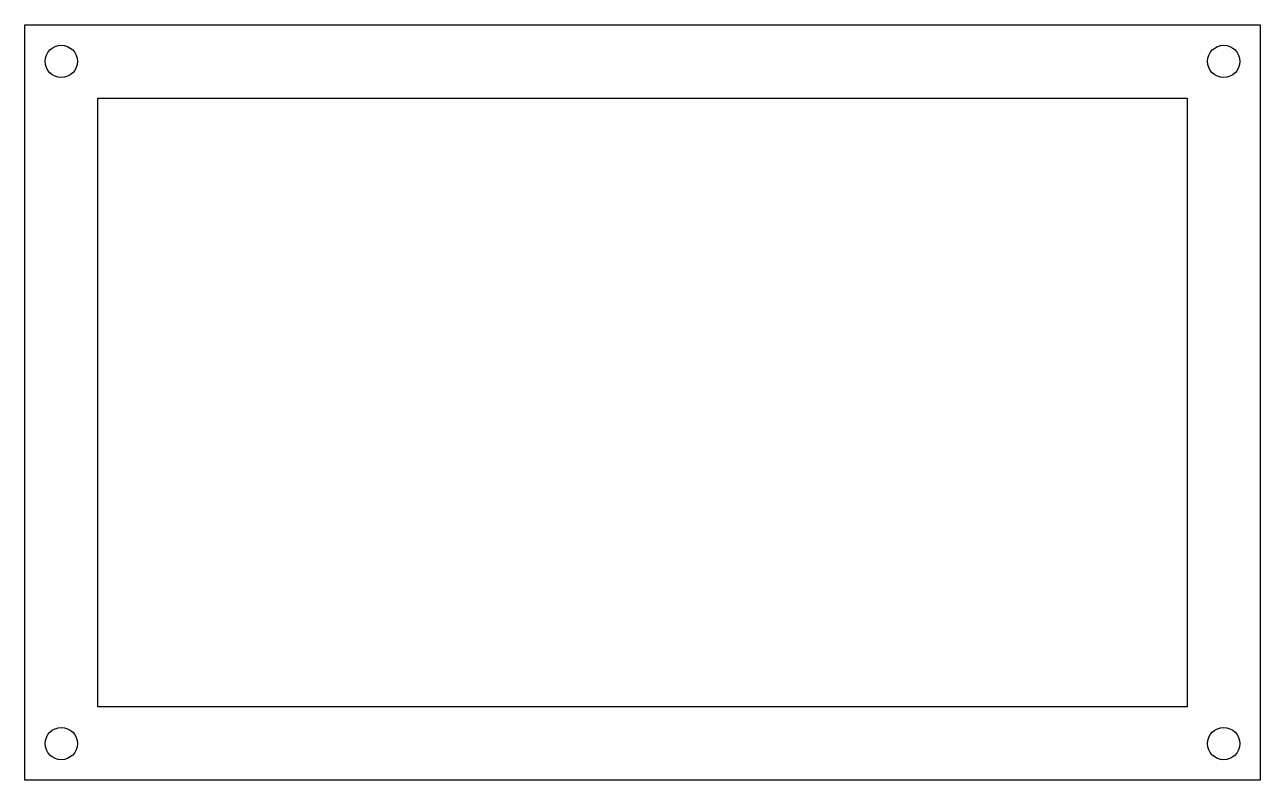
# Model space of a CAD drawing. Header units: metres. Extents: x 0.6 to 11.4, y 3.5 to 10.1.
import ezdxf

# ---------------------------------------------------------------- set-up
doc = ezdxf.new("R2010")
doc.units = ezdxf.units.M
for name, color, linetype in [('HOLES', 4, 'Continuous'), ('PERIMETER', 1, 'Continuous'), ('RABBET', 3, 'Continuous')]:
    doc.layers.add(name, color=color, linetype=linetype)

msp = doc.modelspace()

# ---------------------------------------------------------------- linework, layer by layer
at = {"layer": 'HOLES'}
for centre in [(0.9208, 9.7368), (11.0792, 9.7368), (0.9208, 3.7784), (11.0792, 3.7784)]:
    msp.add_circle(centre, 0.1406, dxfattribs=at)
at = {"layer": 'PERIMETER'}
msp.add_lwpolyline([(1.2408, 9.4168), (10.7592, 9.4168), (10.7592, 4.0984), (1.2408, 4.0984), (1.2408, 9.4168)], dxfattribs=at)
at = {"layer": 'RABBET'}
msp.add_lwpolyline([(0.6008, 10.0568), (11.3992, 10.0568), (11.3992, 3.4584), (0.6008, 3.4584), (0.6008, 10.0568)], dxfattribs=at)

doc.saveas('drawing.dxf')
